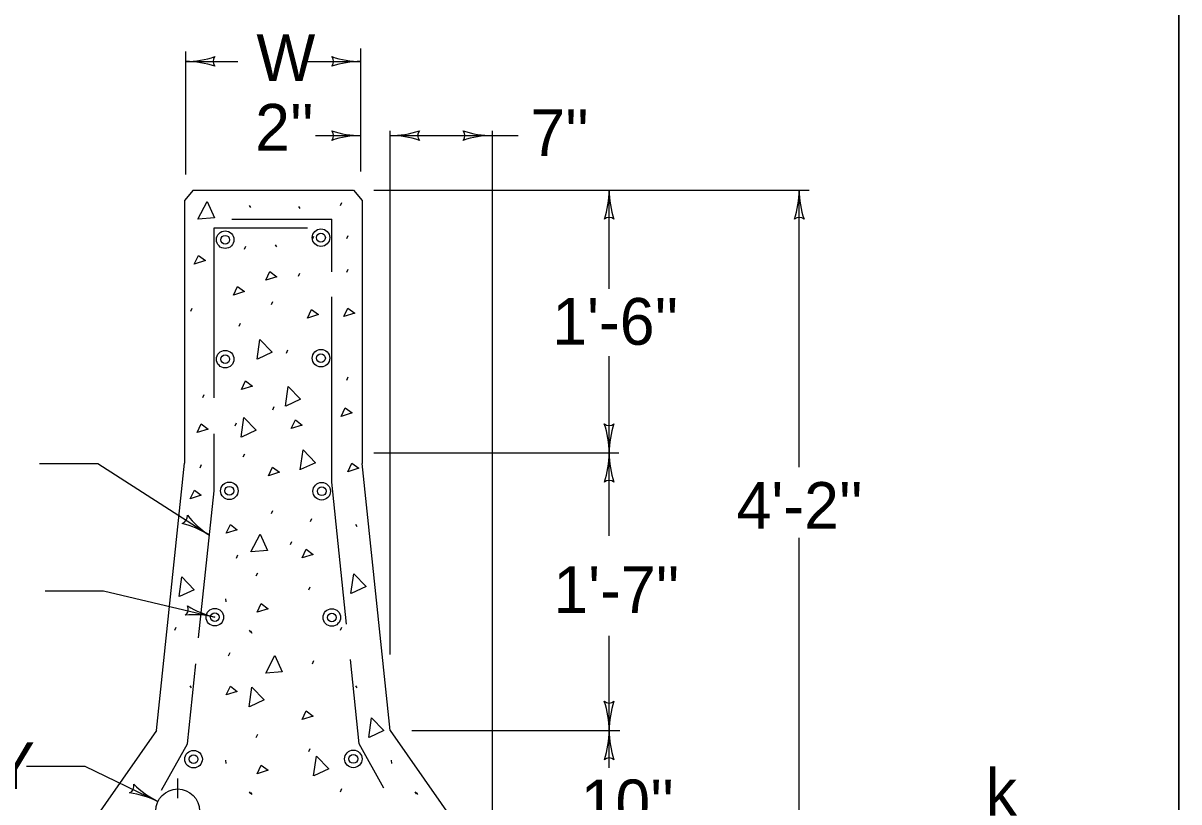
# Model space of a CAD drawing. Extents: x 1007 to 1035.5, y 1000.5 to 1021.5.
# Drawn here: x 1030.553 to 1035.5, y 1009.714 to 1013.046 of the extents above; entities that cross this region are included whole.
import ezdxf

# ---------------------------------------------------------------- set-up
doc = ezdxf.new("R2010")
doc.units = 0
for name, color, linetype in [('1', 7, 'Continuous'), ('10', 7, 'Continuous'), ('11', 7, 'Continuous'), ('2', 7, 'Continuous')]:
    doc.layers.add(name, color=color, linetype=linetype)

msp = doc.modelspace()

# ---------------------------------------------------------------- linework, layer by layer
at = {"layer": '1'}
for p, q in [((1031.2488, 1012.3979), (1031.2488, 1012.9236)), ((1031.9988, 1012.4103), (1031.9988, 1012.9368)), ((1031.2488, 1012.8816), (1031.472, 1012.8816)), ((1031.7628, 1012.8816), (1031.9988, 1012.8816)), ((1031.8046, 1012.5643), (1031.9988, 1012.5643)), ((1032.1238, 1010.3438), (1032.1238, 1012.5848)), ((1032.1238, 1012.5643), (1032.6718, 1012.5643)), ((1032.5613, 1009.5014), (1032.5613, 1012.5848)), ((1031.2801, 1012.3316), (1031.2442, 1012.2872)), ((1031.2801, 1012.3316), (1031.9676, 1012.3316)), ((1031.9676, 1012.3316), (1032.0035, 1012.2871)), ((1032.0538, 1012.3316), (1033.9181, 1012.3316)), ((1033.0612, 1011.9089), (1033.0612, 1012.3316)), ((1033.8748, 1011.1464), (1033.8748, 1012.3316)), ((1031.5199, 1012.265), (1031.5258, 1012.2561)), ((1031.7319, 1012.2608), (1031.7378, 1012.2519)), ((1031.9107, 1012.265), (1031.9166, 1012.2783)), ((1031.37, 1012.1702), (1031.7704, 1012.1702)), ((1031.4461, 1012.2066), (1031.8738, 1012.2066)), ((1031.7908, 1012.1213), (1031.7967, 1012.1345)), ((1031.9389, 1012.1239), (1031.9448, 1012.1373)), ((1031.5008, 1012.0779), (1031.5068, 1012.0913)), ((1031.6318, 1012.0968), (1031.6378, 1012.0879)), ((1031.7314, 1011.9626), (1031.7373, 1011.9759)), ((1031.9389, 1011.9798), (1031.9448, 1011.9931)), ((1031.2703, 1011.8126), (1031.2763, 1011.8259)), ((1031.6162, 1011.8414), (1031.6221, 1011.8548)), ((1031.4778, 1011.7492), (1031.4838, 1011.7625)), ((1031.6795, 1011.6338), (1031.6854, 1011.6471)), ((1033.0612, 1011.2066), (1033.0612, 1011.6202)), ((1031.9389, 1011.5183), (1031.9448, 1011.5317)), ((1031.3223, 1011.4434), (1031.3282, 1011.4568)), ((1031.6218, 1011.3915), (1031.6278, 1011.4048)), ((1031.4604, 1011.3223), (1031.4663, 1011.3356)), ((1031.4953, 1011.1897), (1031.5012, 1011.203)), ((1032.0538, 1011.2066), (1033.1023, 1011.2066)), ((1033.0613, 1010.8517), (1033.0613, 1011.2066)), ((1030.6228, 1011.1616), (1030.8728, 1011.1616)), ((1030.8728, 1011.1616), (1031.35, 1010.8551)), ((1031.1238, 1010.0193), (1031.2442, 1011.1622)), ((1031.3108, 1011.1435), (1031.3167, 1011.1568)), ((1032.1238, 1010.0193), (1032.0035, 1011.1621)), ((1031.9377, 1010.4748), (1031.8738, 1011.0816)), ((1031.3038, 1010.4152), (1031.37, 1011.0452)), ((1031.6163, 1010.9474), (1031.6223, 1010.9608)), ((1031.7833, 1010.9128), (1031.7892, 1010.9261)), ((1031.9758, 1010.9015), (1031.9817, 1010.8926)), ((1031.697, 1010.8148), (1031.7029, 1010.8281)), ((1033.8748, 1009.2066), (1033.8748, 1010.8429)), ((1031.4663, 1010.757), (1031.4722, 1010.7703)), ((1031.551, 1010.681), (1031.5569, 1010.6943)), ((1031.776, 1010.6203), (1031.7819, 1010.6336)), ((1030.6475, 1010.6164), (1030.8975, 1010.6164)), ((1030.8975, 1010.6164), (1031.3733, 1010.5039)), ((1031.4189, 1010.5831), (1031.4204, 1010.5698)), ((1031.2017, 1010.4486), (1031.2076, 1010.4619)), ((1031.5199, 1010.4486), (1031.5258, 1010.4398)), ((1031.5258, 1010.4453), (1031.5318, 1010.4363)), ((1031.9107, 1010.4486), (1031.9166, 1010.4619)), ((1033.0613, 1010.0191), (1033.0613, 1010.4243)), ((1031.4326, 1010.3389), (1031.4385, 1010.3523)), ((1031.2561, 1009.9628), (1031.2921, 1010.3048)), ((1031.7908, 1010.3048), (1031.7967, 1010.3182)), ((1031.9916, 1009.9628), (1031.9537, 1010.3234)), ((1031.2668, 1010.2102), (1031.2728, 1010.2013)), ((1031.9758, 1010.2102), (1031.9817, 1010.2013)), ((1031.1238, 1010.0193), (1030.6863, 1009.3941)), ((1031.551, 1009.9896), (1031.5569, 1010.0029)), ((1032.1238, 1010.0193), (1032.5613, 1009.3941)), ((1032.2162, 1010.0191), (1033.1074, 1010.0191)), ((1033.0613, 1009.859), (1033.0613, 1010.0191)), ((1031.1457, 1009.7641), (1031.2561, 1009.9628)), ((1031.776, 1009.9289), (1031.7819, 1009.9423)), ((1032.0974, 1009.7722), (1031.9916, 1009.9628)), ((1031.4189, 1009.8918), (1031.4204, 1009.8784)), ((1032.1278, 1009.8918), (1032.1293, 1009.8784)), ((1030.5671, 1009.8669), (1030.8171, 1009.8669)), ((1030.8171, 1009.8669), (1031.13, 1009.7161)), ((1031.2144, 1009.7294), (1031.2144, 1009.8144)), ((1031.5199, 1009.7573), (1031.5258, 1009.7483)), ((1031.5258, 1009.7539), (1031.5318, 1009.745)), ((1031.9107, 1009.7573), (1031.9166, 1009.7706)), ((1032.2288, 1009.7573), (1032.2348, 1009.7483)), ((1032.2348, 1009.7539), (1032.2408, 1009.745))]:
    msp.add_line(p, q, dxfattribs=at)
for points in [[(1031.3008, 1012.207), (1031.3408, 1012.2825), (1031.3718, 1012.2129), (1031.3023, 1012.207)], [(1031.2856, 1012.0147), (1031.3033, 1012.0517), (1031.3329, 1012.0294), (1031.2856, 1012.0147)], [(1031.5911, 1011.9454), (1031.6088, 1011.9824), (1031.6384, 1011.9602), (1031.5911, 1011.9454)], [(1031.4528, 1011.882), (1031.4705, 1011.919), (1031.5001, 1011.8968), (1031.4528, 1011.882)], [(1031.7698, 1011.7839), (1031.7875, 1011.8209), (1031.8171, 1011.7987), (1031.7698, 1011.7839)], [(1031.9253, 1011.7897), (1031.9431, 1011.8267), (1031.9727, 1011.8044), (1031.9253, 1011.7897)], [(1031.5548, 1011.608), (1031.5665, 1011.6927), (1031.6195, 1011.6379), (1031.5562, 1011.6085)], [(1031.4873, 1011.4783), (1031.5051, 1011.5153), (1031.5347, 1011.493), (1031.4873, 1011.4783)], [(1031.6758, 1011.4062), (1031.6876, 1011.4908), (1031.7406, 1011.4361), (1031.6773, 1011.4067)], [(1031.9138, 1011.3628), (1031.9316, 1011.3998), (1031.9612, 1011.3776), (1031.9138, 1011.3628)], [(1031.2971, 1011.2937), (1031.3148, 1011.3307), (1031.3444, 1011.3084), (1031.2971, 1011.2937)], [(1031.4856, 1011.2735), (1031.4973, 1011.3582), (1031.5503, 1011.3034), (1031.487, 1011.274)], [(1031.7006, 1011.3109), (1031.7183, 1011.3479), (1031.7479, 1011.3257), (1031.7006, 1011.3109)], [(1031.7393, 1011.135), (1031.751, 1011.2197), (1031.804, 1011.1649), (1031.7407, 1011.1355)], [(1031.6026, 1011.1091), (1031.6203, 1011.1461), (1031.6499, 1011.1238), (1031.6026, 1011.1091)], [(1031.9427, 1011.1263), (1031.9604, 1011.1633), (1031.99, 1011.1411), (1031.9427, 1011.1263)], [(1031.2683, 1011.011), (1031.286, 1011.048), (1031.3156, 1011.0258), (1031.2683, 1011.011)], [(1031.4223, 1010.863), (1031.44, 1010.9), (1031.4696, 1010.8778), (1031.4223, 1010.863)], [(1031.5276, 1010.784), (1031.5675, 1010.8595), (1031.5986, 1010.7899), (1031.529, 1010.784)], [(1031.7467, 1010.7573), (1031.7644, 1010.7943), (1031.794, 1010.772), (1031.7467, 1010.7573)], [(1031.2207, 1010.5918), (1031.2324, 1010.6763), (1031.2854, 1010.6216), (1031.2221, 1010.5923)], [(1031.956, 1010.605), (1031.9678, 1010.6896), (1032.0208, 1010.6348), (1031.9574, 1010.6055)], [(1031.554, 1010.5256), (1031.5718, 1010.5626), (1031.6013, 1010.5403), (1031.554, 1010.5256)], [(1031.591, 1010.2649), (1031.6309, 1010.3404), (1031.662, 1010.2708), (1031.5924, 1010.2649)], [(1031.4223, 1010.1717), (1031.44, 1010.2087), (1031.4696, 1010.1864), (1031.4223, 1010.1717)], [(1031.5202, 1010.1198), (1031.5319, 1010.2045), (1031.5849, 1010.1498), (1031.5216, 1010.1203)], [(1031.7467, 1010.0658), (1031.7644, 1010.1028), (1031.794, 1010.0807), (1031.7467, 1010.0658)], [(1032.0323, 1009.9891), (1032.0441, 1010.0738), (1032.0971, 1010.019), (1032.0338, 1009.9896)], [(1031.7962, 1009.8247), (1031.8079, 1009.9093), (1031.8609, 1009.8545), (1031.7976, 1009.8252)], [(1031.554, 1009.8343), (1031.5718, 1009.8713), (1031.6013, 1009.849), (1031.554, 1009.8343)]]:
    msp.add_lwpolyline(points, dxfattribs=at)
for centre, radius in [((1031.8276, 1012.1277), 0.0375), ((1031.4179, 1012.1188), 0.0375), ((1031.4179, 1012.1188), 0.0188), ((1031.8276, 1012.1277), 0.0188), ((1031.4179, 1011.6081), 0.0375), ((1031.4179, 1011.6081), 0.0188), ((1031.8276, 1011.612), 0.0375), ((1031.8276, 1011.612), 0.0188), ((1031.4356, 1011.0448), 0.0375), ((1031.831, 1011.0428), 0.0375), ((1031.4356, 1011.0448), 0.0188), ((1031.831, 1011.0428), 0.0188), ((1031.3733, 1010.5039), 0.0375), ((1031.874, 1010.5028), 0.0375), ((1031.3733, 1010.5039), 0.0188), ((1031.874, 1010.5028), 0.0188), ((1031.2824, 1009.8966), 0.0375), ((1031.9661, 1009.8976), 0.0375), ((1031.2824, 1009.8966), 0.0188), ((1031.9661, 1009.8976), 0.0188), ((1031.2144, 1009.6753), 0.0938)]:
    msp.add_circle(centre, radius, dxfattribs=at)
for centre, radius, start, end in [((1031.2488, 1013.2725), 0.3909, 270, 288.6688), ((1031.3975, 1012.8815), 0.0313, 138.7746, 220.8913), ((1031.8501, 1012.8816), 0.0313, 318.7746, 40.8913), ((1031.9988, 1013.2725), 0.3909, 251.3472, 269.9939), ((1031.2488, 1013.2725), 0.3909, 269.9878, 270), ((1031.2488, 1012.4906), 0.3909, 71.3472, 89.9939), ((1031.9988, 1012.4906), 0.3909, 90, 108.6688), ((1031.9988, 1012.4906), 0.3909, 89.9878, 90), ((1031.8501, 1012.5644), 0.0313, 318.7746, 40.8913), ((1031.9988, 1012.1734), 0.3909, 90, 108.6688), ((1031.9988, 1012.9553), 0.3909, 251.3472, 269.9939), ((1031.9988, 1012.1734), 0.3909, 89.9878, 90), ((1032.1238, 1012.9553), 0.3909, 269.9878, 270), ((1032.1238, 1012.9553), 0.3909, 270, 288.6688), ((1032.1238, 1012.1734), 0.3909, 71.3472, 89.9939), ((1032.2725, 1012.5643), 0.0313, 138.7746, 220.8913), ((1032.4126, 1012.5644), 0.0313, 318.7746, 40.8913), ((1032.5612, 1012.1734), 0.3909, 90, 108.6688), ((1032.5612, 1012.9553), 0.3909, 251.3472, 269.9939), ((1032.5612, 1012.1734), 0.3909, 89.9878, 90), ((1033.4839, 1012.3316), 0.3909, 341.3472, 359.9939), ((1034.2657, 1012.3316), 0.3909, 179.9878, 180), ((1034.2657, 1012.3316), 0.3909, 180, 198.6688), ((1033.8748, 1012.1829), 0.0313, 48.7746, 130.8913), ((1032.6703, 1011.2066), 0.3909, 341.3472, 359.9939), ((1033.4522, 1011.2066), 0.3909, 179.9878, 180), ((1033.4522, 1011.2066), 0.3909, 180, 198.6688), ((1033.0612, 1011.0579), 0.0313, 48.7746, 130.8913), ((1031.2249, 1010.9354), 0.0313, 286.0652, 8.1819), ((1031.5612, 1011.184), 0.3909, 218.6377, 237.2845), ((1031.1387, 1010.5261), 0.3909, 57.2906, 75.9594), ((1031.1387, 1010.5261), 0.3909, 57.2783, 57.2906), ((1033.0613, 1010.1677), 0.0313, 228.7746, 310.8913), ((1032.6703, 1010.0191), 0.3909, 0, 18.6688), ((1033.4522, 1010.0191), 0.3909, 161.3472, 179.9939), ((1032.6703, 1010.0191), 0.3909, 341.3472, 359.9939), ((1033.4522, 1010.0191), 0.3909, 179.9878, 180), ((1032.6703, 1010.0191), 0.3909, 359.9878, 0), ((1033.4522, 1010.0191), 0.3909, 180, 198.6688), ((1033.0612, 1009.8704), 0.0313, 48.7746, 130.8913), ((1030.9961, 1009.7807), 0.0313, 293.0394, 15.1561), ((1031.2997, 1010.0682), 0.3909, 225.612, 244.2587), ((1030.9602, 1009.3639), 0.3909, 64.2648, 82.9336), ((1030.9602, 1009.3639), 0.3909, 64.2526, 64.2648)]:
    msp.add_arc(centre, radius, start, end, dxfattribs=at)
at = {"layer": '10'}
msp.add_line((1035.5, 1021.5), (1035.5, 1000.5), dxfattribs=at)
at = {"layer": '11'}
msp.add_lwpolyline([(1007, 1000.5), (1035.5, 1000.5), (1035.5, 1021.5), (1007, 1021.5)], close=True, dxfattribs=at)
at = {"layer": '2'}
for p, q in [((1031.2441, 1012.2872), (1031.2441, 1011.1622)), ((1032.0035, 1012.2871), (1032.0035, 1011.1621)), ((1031.37, 1011.4425), (1031.37, 1012.1702)), ((1031.8738, 1011.9812), (1031.8738, 1012.2066)), ((1031.8738, 1011.0816), (1031.8738, 1011.8746)), ((1031.37, 1011.0452), (1031.37, 1011.2886))]:
    msp.add_line(p, q, dxfattribs=at)
for centre, radius, start, end in [((1032.6703, 1012.3316), 0.3909, 341.3472, 359.9939), ((1033.4522, 1012.3316), 0.3909, 179.9878, 180), ((1033.4522, 1012.3316), 0.3909, 180, 198.6688), ((1033.0612, 1012.1829), 0.0313, 48.7746, 130.8913), ((1033.0613, 1011.3552), 0.0313, 228.7746, 310.8913), ((1032.6703, 1011.2066), 0.3909, 0, 18.6688), ((1033.0613, 1011.3552), 0.0313, 228.7746, 310.8913), ((1032.6703, 1011.2066), 0.3909, 0, 18.6688), ((1033.4522, 1011.2066), 0.3909, 161.3472, 179.9939), ((1033.4522, 1011.2066), 0.3909, 161.3472, 179.9939), ((1032.6703, 1011.2066), 0.3909, 359.9878, 0), ((1032.6703, 1011.2066), 0.3909, 359.9878, 0), ((1031.2286, 1010.5381), 0.0313, 305.4726, 27.5893), ((1031.4633, 1010.8843), 0.3909, 238.0451, 256.6919), ((1031.2834, 1010.1235), 0.3909, 76.698, 95.3668), ((1031.2834, 1010.1235), 0.3909, 76.6858, 76.698)]:
    msp.add_arc(centre, radius, start, end, dxfattribs=at)

# ---------------------------------------------------------------- texts
at = {"layer": '1'}
for s, p in [('W', (1031.5512, 1012.7983)), ("2''", (1031.5461, 1012.4999)), ("7''", (1032.7238, 1012.477)), ("1'-6''", (1032.8179, 1011.6695)), ("4'-2''", (1033.607, 1010.882)), ("1'-7''", (1032.8227, 1010.5221)), ('RACEWAY', (1029.2514, 1009.7691)), ('k', (1034.6733, 1009.6551)), ("10''", (1032.9394, 1009.6094))]:
    msp.add_text(s, height=0.2, dxfattribs=at).set_placement(p)

doc.saveas('drawing.dxf')
